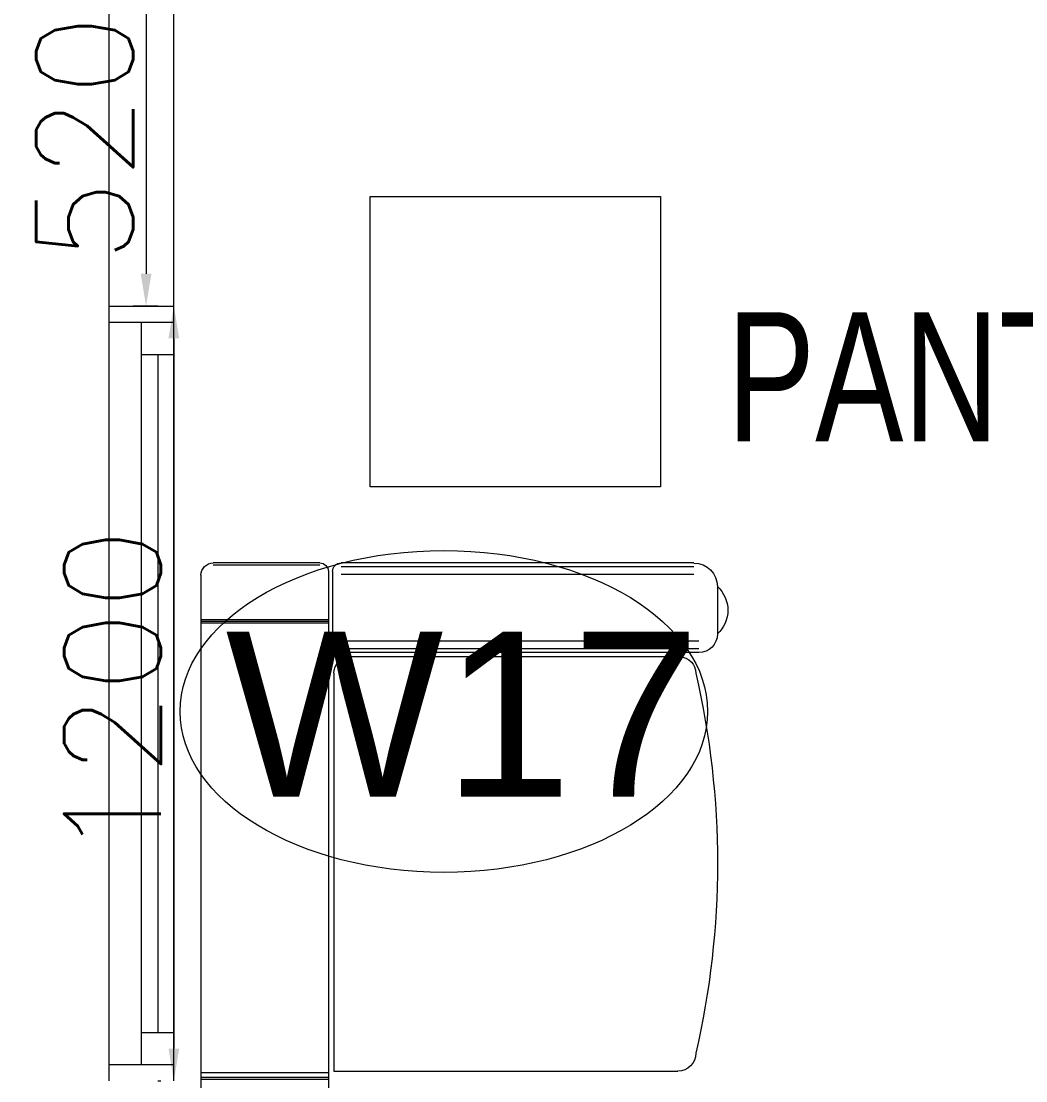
# Model space of a CAD drawing. Header units: millimetres. Extents: x -2143172 to 5255, y -610845 to 279739.
# Drawn here: x -1171501 to -1169944, y -589068 to -587427 of the extents above; entities that cross this region are included whole.
import ezdxf

# ---------------------------------------------------------------- set-up
doc = ezdxf.new("R2010")
doc.units = ezdxf.units.MM
doc.header["$LTSCALE"] = 30
doc.layers.get('0').update_dxf_attribs({"lineweight": 5})
doc.layers.get('Defpoints').update_dxf_attribs({"lineweight": 5})
for name, color, linetype, lineweight in [('72_EGR_BASE_TEXT', 7, 'Continuous', 5), ('Al Window tag', 5, 'Continuous', 5), ('Aluminum', 7, 'Continuous', 5), ('dims.', 152, 'Continuous', 5), ('LOADING', 163, 'Continuous', 5), ('Walls', 32, 'Continuous', 5)]:
    doc.layers.add(name, color=color, linetype=linetype, lineweight=lineweight)
doc.styles.add('SIMPLEX', font='SIMPLEX.shx', dxfattribs={"height": 150})
doc.styles.add('TTLB-A0-JeddahDP$0$swis721', font='swiss.ttf')
doc.styles.add('X3G_ENTITY_258862', font='swisscl.ttf', dxfattribs={"height": 200})
doc.dimstyles.new('Buk', dxfattribs={"dimtxt": 150, "dimasz": 50, "dimexe": 20, "dimexo": 25, "dimgap": 20, "dimtad": 1, "dimdec": 0, "dimrnd": 5, "dimdsep": 46, "dimtxsty": 'SIMPLEX', "dimcen": 0, "dimdle": 20, "dimclrd": 256, "dimclre": 256, "dimclrt": 256, "dimadec": 0, "dimazin": 0, "dimtfac": 0.0075, "dimtdec": 0, "dimtmove": 1, "dimatfit": 2, "dimldrblk": 'ARCHTICK', "dimfxl": 1, "dimtolj": 1, "dimtzin": 0, "dimlwd": -1, "dimlwe": -1, "dimarcsym": 0})

# ---------------------------------------------------------------- blocks, each defined once
blk = doc.blocks.new('*D395')
at = {"layer": 'Defpoints', "color": 0, "transparency": 16777216}
for p in [(-1171264, -587348.1), (-1171307.1, -587868.1), (-1171264, -587868.1)]:
    blk.add_point(p, dxfattribs=at)
at = {"layer": 'dims.', "linetype": 'Continuous', "transparency": 16777216}
for p, q in [((-1171289, -587348.1), (-1171327.1, -587348.1)), ((-1171289, -587868.1), (-1171327.1, -587868.1))]:
    blk.add_line(p, q, dxfattribs=at)
at = {"layer": 'dims.', "transparency": 16777216}
blk.add_line((-1171307.1, -587398.1), (-1171307.1, -587818.1), dxfattribs=at)
for points in [[(-1171315.4, -587398.1), (-1171298.8, -587398.1), (-1171307.1, -587348.1)], [(-1171315.4, -587818.1), (-1171298.8, -587818.1), (-1171307.1, -587868.1)]]:
    blk.add_solid(points, dxfattribs=at)
at = {"layer": 'dims.', "transparency": 16777216, "insert": (-1171402.1, -587608.1), "char_height": 150, "attachment_point": 5, "rotation": 90, "style": 'SIMPLEX'}
blk.add_mtext('\\A1;520', dxfattribs=at)
blk = doc.blocks.new('_ArchTick')
at = {"color": 0, "linetype": 'ByBlock', "const_width": 0.15}
blk.add_lwpolyline([(-0.5, -0.5), (0.5, 0.5)], dxfattribs=at)
blk = doc.blocks.new('*D396')
at = {"layer": 'Defpoints', "color": 0, "transparency": 16777216}
for p in [(-1171264, -587868.1), (-1171264, -589068.1), (-1171264, -589068.1)]:
    blk.add_point(p, dxfattribs=at)
at = {"layer": 'dims.', "linetype": 'Continuous', "transparency": 16777216}
for p, q in [((-1171289, -587868.1), (-1171284, -587868.1)), ((-1171289, -589068.1), (-1171284, -589068.1))]:
    blk.add_line(p, q, dxfattribs=at)
at = {"layer": 'dims.', "transparency": 16777216}
blk.add_line((-1171264, -587918.1), (-1171264, -589018.1), dxfattribs=at)
for points in [[(-1171272.4, -587918.1), (-1171255.7, -587918.1), (-1171264, -587868.1)], [(-1171272.4, -589018.1), (-1171255.7, -589018.1), (-1171264, -589068.1)]]:
    blk.add_solid(points, dxfattribs=at)
at = {"layer": 'dims.', "transparency": 16777216, "insert": (-1171359, -588468.1), "char_height": 150, "attachment_point": 5, "rotation": 90, "style": 'SIMPLEX'}
blk.add_mtext('\\A1;1200', dxfattribs=at)
blk = doc.blocks.new('A$C5CCD2EA3')
at = {"layer": 'Al Window tag'}
blk.add_ellipse((0, 0), major_axis=(408.6, 0), ratio=0.610025, dxfattribs=at)
at = {"layer": 'Al Window tag', "insert": (-338.2, 123.8, 0), "char_height": 256, "attachment_point": 1, "style": 'TTLB-A0-JeddahDP$0$swis721'}
blk.add_mtext_dynamic_manual_height_columns('W17', width=1569.457, gutter_width=9406.5, heights=[480.3], dxfattribs=at)
blk = doc.blocks.new('GF21008-P')
at = {"layer": 'LOADING'}
for p, q in [((-0.7709, 0), (0.7906, 0)), ((-0.7019, -0.1974), (-0.7019, 0)), ((-0.6994, -0.1974), (-0.6994, 0)), ((-0.6968, -0.1974), (-0.6968, 0)), ((0, -0.1974), (0, 0)), ((0.0069, -0.1974), (0.0069, 0)), ((0.0099, -0.1974), (0.0099, 0)), ((-0.79, -0.1841), (-0.79, -0.0191)), ((-0.7866, -0.1841), (-0.7866, -0.0191)), ((-0.7767, -0.1974), (0.7964, -0.1974)), ((-0.7767, -0.2037), (-0.6644, -0.2037)), ((-0.6191, -0.2059), (-0.0026, -0.2059)), ((-0.0026, -0.2059), (-0.0026, -0.7385)), ((-0.79, -0.7634), (-0.79, -0.217)), ((-0.784, -0.7634), (-0.784, -0.217)), ((-0.7722, -0.7634), (-0.7722, -0.217)), ((-0.6689, -0.7712), (-0.6689, -0.217)), ((-0.6571, -0.7712), (-0.6571, -0.217)), ((-0.6512, -0.7712), (-0.6512, -0.217)), ((-0.6444, -0.7413), (-0.6444, -0.2312)), ((-0.7533, -0.8), (-0.68, -0.8))]:
    blk.add_line(p, q, dxfattribs=at)
for centre, radius, start, end in [((-0.7709, -0.0191), 0.0191, 90, 180), ((-0.7767, -0.1841), 0.0133, 180, 270), ((-0.7767, -0.217), 0.0133, 90, 180), ((-0.6644, -0.217), 0.0133, 0, 90), ((-0.6191, -0.2312), 0.0253, 90, 180), ((-0.0307, -0.7385), 0.0281, 270, 0), ((-0.6191, -0.7413), 0.0253, 180, 270), ((-0.7533, -0.7634), 0.0366, 180, 270), ((-0.68, -0.7712), 0.0288, 270, 0), ((-0.3249, 0.51), 1.31, 257.0217, 282.9783), ((-0.7167, -0.7662), 0.0499, 222.6462, 317.3538)]:
    blk.add_arc(centre, radius, start, end, dxfattribs=at)

msp = doc.modelspace()

# ---------------------------------------------------------------- linework, layer by layer
at = {"layer": 'Aluminum', "color": 5}
for p, q in [((-1171364, -589068.1, 0.1), (-1171364, -587868.1, 0.1)), ((-1171264, -589068.1, 0.1), (-1171264, -587868.1, 0.1)), ((-1171364, -587893.1, 0.1), (-1171264, -587893.1, 0.1)), ((-1171314, -589043.1, 0.1), (-1171314, -587893.1, 0.1)), ((-1171314, -587943.1, 0.1), (-1171264, -587943.1, 0.1)), ((-1171289, -587943.1, 0.1), (-1171289, -588993.1, 0.1)), ((-1171314, -588993.1, 0.1), (-1171264, -588993.1, 0.1)), ((-1171364, -589043.1, 0.1), (-1171264, -589043.1, 0.1))]:
    msp.add_line(p, q, dxfattribs=at)
at = {"layer": 'LOADING', "elevation": 0.1}
msp.add_lwpolyline([(-1170960, -587698.3), (-1170510, -587698.3), (-1170510, -588148.3), (-1170960, -588148.3)], close=True, dxfattribs=at)
at = {"layer": 'Walls'}
for p, q in [((-1171364, -587868.1, 0.1), (-1171364, -587358.1, 0.1)), ((-1171264, -587868.1, 0.1), (-1171264, -587368.1, 0.1)), ((-1171364, -587868.1, 0.1), (-1171264, -587868.1, 0.1))]:
    msp.add_line(p, q, dxfattribs=at)

# ---------------------------------------------------------------- block references
at = {"layer": 'Al Window tag'}
msp.add_blockref('A$C5CCD2EA3', (-1170845.8, -588496), dxfattribs=at)
at = {"layer": 'LOADING', "xscale": -1000, "yscale": 1000, "zscale": 1000, "rotation": 90.00000000000017}
msp.add_blockref('GF21008-P', (-1171222, -589056, 0.1), dxfattribs=at)

# ---------------------------------------------------------------- texts
at = {"layer": '72_EGR_BASE_TEXT', "insert": (-1169473.3, -587877.6, 0.1), "char_height": 200, "attachment_point": 2, "style": 'X3G_ENTITY_258862'}
msp.add_mtext('PANTRY / LOUNGE', dxfattribs=at)

# ---------------------------------------------------------------- dimensions: what is measured, and where the dimension line sits
at = {"layer": 'dims.'}
for base, p1, p2, picture, middle in [((-1171307.1, -587868.1, 0.1), (-1171264, -587348.1, 0.1), (-1171264, -587868.1, 0.1), '*D395', (-1171402.1, -587608.1, 0.1)), ((-1171264, -589068.1, 0.1), (-1171264, -587868.1, 0.1), (-1171264, -589068.1, 0.1), '*D396', (-1171359, -588468.1, 0.1))]:
    dim = msp.add_linear_dim(base=base, p1=p1, p2=p2, angle=90, dimstyle='Buk', dxfattribs=at)
    dim.commit()
    dim.dimension.update_dxf_attribs({"geometry": picture, "text_midpoint": middle})

doc.saveas('drawing.dxf')
